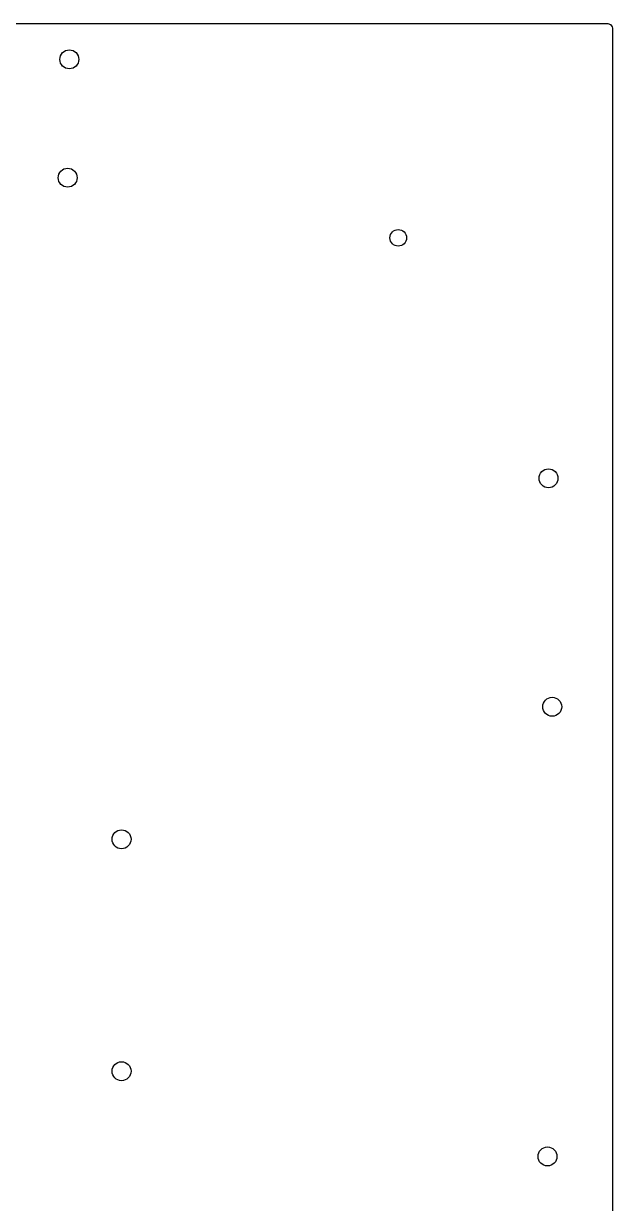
# Model space of a CAD drawing. Extents: x 0.02 to 3.98, y 0.02 to 3.98.
# Drawn here: x 3.488 to 3.978, y 2.997 to 3.978 of the extents above; entities that cross this region are included whole.
import ezdxf

# ---------------------------------------------------------------- set-up
doc = ezdxf.new("R2010")
doc.units = 0
doc.header["$MEASUREMENT"] = 0
doc.layers.add('BLACK', color=7, linetype='CONTINUOUS')

msp = doc.modelspace()

# ---------------------------------------------------------------- linework, layer by layer
at = {"layer": 'BLACK', "linetype": 'CONTINUOUS'}
for p, q in [((0.025728, 3.97817), (3.97427, 3.97817)), ((3.97427, 3.97817), (3.97656, 3.97742)), ((3.97656, 3.97742), (3.97798, 3.97548)), ((3.97798, 3.97548), (3.97817, 3.97427)), ((3.97817, 3.97427), (3.97817, 0.025728))]:
    msp.add_line(p, q, dxfattribs=at)
at = {"layer": 'BLACK'}
for centre, radius in [((3.52638, 3.94843), 0.007874), ((3.525, 3.85), 0.007874), ((3.8, 3.8), 0.00689), ((3.925, 3.6), 0.007874), ((3.92811, 3.41), 0.007874), ((3.56984, 3.29976), 0.007874), ((3.56984, 3.10685), 0.007874), ((3.92417, 3.03598), 0.007874)]:
    msp.add_circle(centre, radius, dxfattribs=at)

doc.saveas('drawing.dxf')
